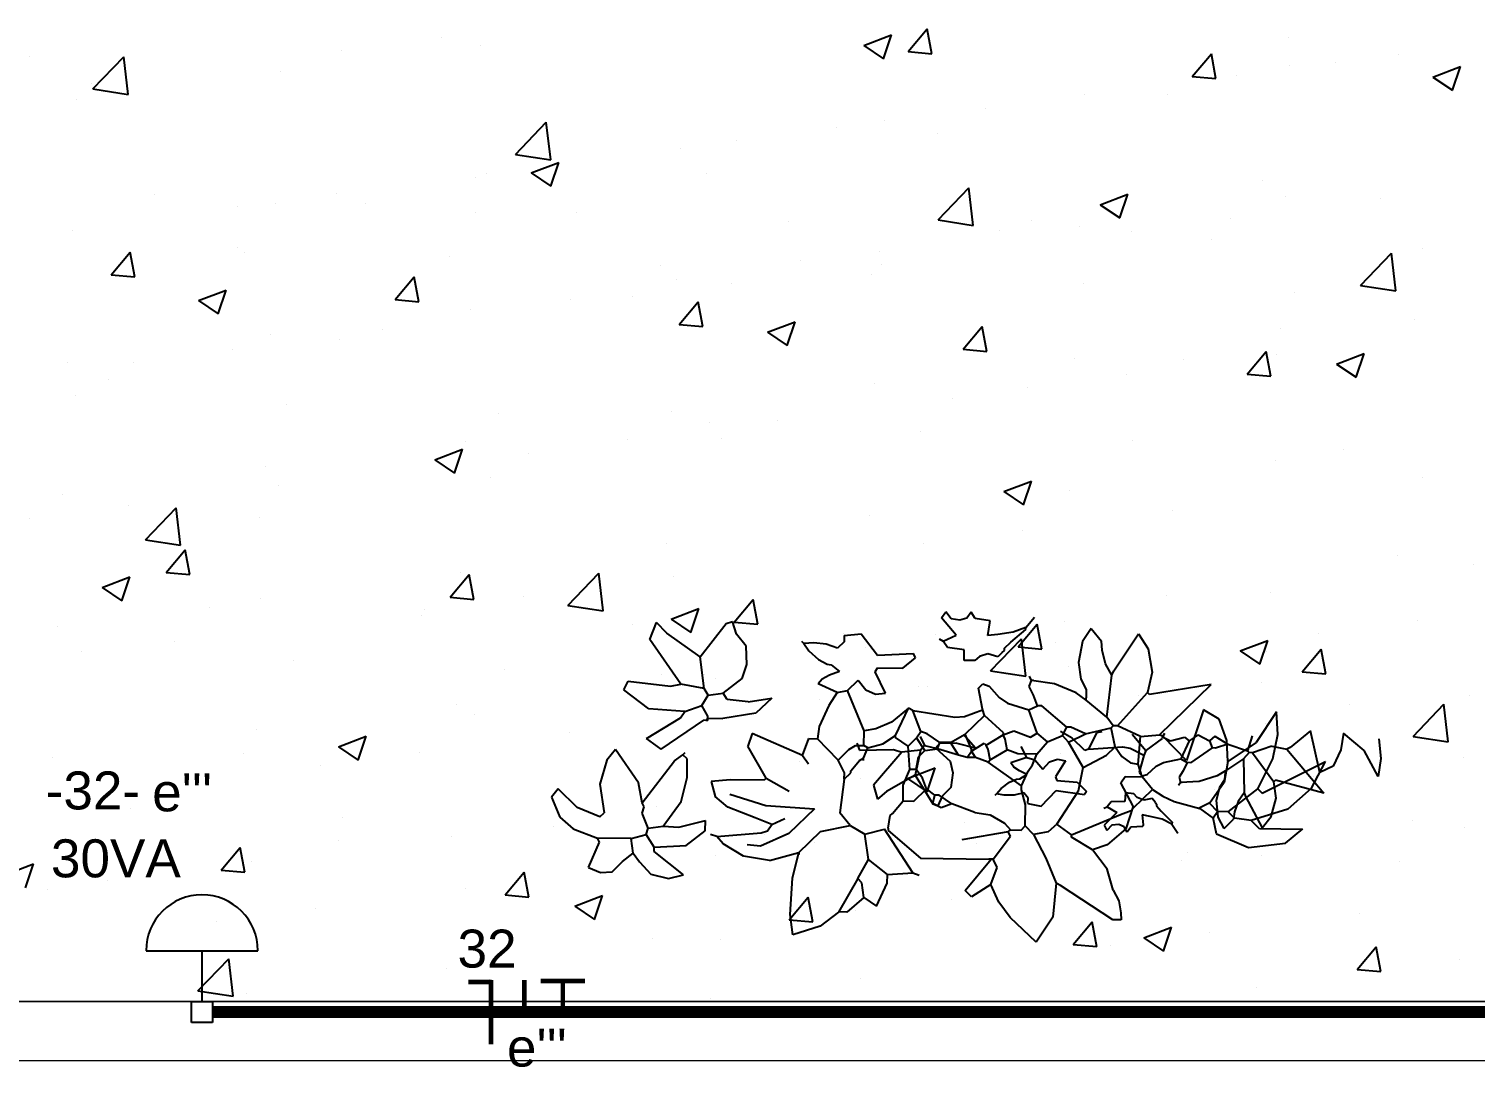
# Model space of a CAD drawing. Header units: millimetres. Extents: x 6597 to 20911, y -10306 to -132.
# Drawn here: x 9650.2 to 10015.5, y -6662 to -6399.6 of the extents above; entities that cross this region are included whole.
import ezdxf

# ---------------------------------------------------------------- set-up
doc = ezdxf.new("R2010")
doc.units = ezdxf.units.MM
doc.header["$LTSCALE"] = 25
doc.header["$MEASUREMENT"] = 0
doc.linetypes.add('DASHDOT2', pattern=[12.7, 6.35, -3.175, 0, -3.175])
for name, color, linetype in [('CIRCUITOS', 7, 'Continuous'), ('Iluminação1', 1, 'Continuous'), ('LUMINÁRIAS', 1, 'Continuous'), ('MAAI - VEGETAÇÃO', 106, 'Continuous')]:
    doc.layers.add(name, color=color, linetype=linetype)
doc.layers.add('EL-Condutos', color=5, linetype='Continuous', lineweight=30)
doc.layers.add('MAAI - ALVENARIA', color=7, linetype='Continuous', lineweight=0)
doc.styles.add('Arial', font='arial.ttf')

# ---------------------------------------------------------------- blocks, each defined once
blk = doc.blocks.new('JVL')
for p, q in [((246.2644, -15.6832), (246.2854, -15.6508)), ((246.2854, -15.6508), (246.3188, -15.6819)), ((246.5375, -15.6858), (246.5609, -15.6677)), ((246.5609, -15.6677), (246.5955, -15.656)), ((246.5955, -15.656), (246.5993, -15.6819)), ((246.1773, -15.6807), (246.188, -15.6807)), ((246.1779, -15.6897), (246.1773, -15.6807)), ((246.188, -15.6807), (246.2553, -15.7237)), ((246.2607, -15.7264), (246.2644, -15.6832)), ((246.3188, -15.6819), (246.3336, -15.7013)), ((246.5055, -15.7049), (246.5271, -15.6861)), ((246.5136, -15.7291), (246.5375, -15.6858)), ((246.5271, -15.6861), (246.5378, -15.6861)), ((246.5993, -15.6819), (246.5968, -15.7285)), ((246.1804, -15.7052), (246.1779, -15.6897)), ((246.3336, -15.7013), (246.3441, -15.7237)), ((246.4894, -15.6941), (246.4759, -15.7237)), ((246.5055, -15.7049), (246.4894, -15.6941)), ((246.5055, -15.7049), (246.5082, -15.7237)), ((246.188, -15.7184), (246.1804, -15.7052)), ((246.188, -15.7184), (246.1961, -15.7453)), ((246.3441, -15.7237), (246.3683, -15.7076)), ((246.3764, -15.7157), (246.3441, -15.756)), ((246.3683, -15.7076), (246.3764, -15.7157)), ((246.2553, -15.7237), (246.2607, -15.7264)), ((246.2743, -15.7583), (246.2607, -15.7264)), ((246.3441, -15.7237), (246.336, -15.7453)), ((246.4437, -15.7372), (246.4356, -15.7345)), ((246.4759, -15.7345), (246.4437, -15.7372)), ((246.4437, -15.7372), (246.4805, -15.7925)), ((246.4759, -15.7237), (246.4759, -15.7345)), ((246.4759, -15.7345), (246.5002, -15.7533)), ((246.5136, -15.7291), (246.5002, -15.7533)), ((246.5082, -15.7237), (246.5136, -15.7291)), ((246.5968, -15.7285), (246.589, -15.7614)), ((246.755, -15.7257), (246.7358, -15.7306)), ((246.7358, -15.7306), (246.7735, -15.7602)), ((246.7773, -15.7309), (246.755, -15.7257)), ((246.7923, -15.7467), (246.7773, -15.7309)), ((246.8267, -15.7335), (246.8138, -15.7467)), ((246.8415, -15.7322), (246.8267, -15.7335)), ((246.8569, -15.7387), (246.8415, -15.7322)), ((246.8569, -15.7387), (246.8434, -15.771)), ((246.1961, -15.7453), (246.2149, -15.7695)), ((246.2903, -15.7883), (246.2743, -15.7583)), ((246.3414, -15.756), (246.3199, -15.7856)), ((246.336, -15.7453), (246.3414, -15.756)), ((246.3414, -15.756), (246.3441, -15.756)), ((246.3441, -15.756), (246.3468, -15.756)), ((246.434, -15.756), (246.3468, -15.756)), ((246.4759, -15.791), (246.434, -15.756)), ((246.5002, -15.7533), (246.5055, -15.7856)), ((246.6266, -15.7506), (246.589, -15.7614)), ((246.589, -15.7614), (246.589, -15.7587)), ((246.6266, -15.7506), (246.6598, -15.7557)), ((246.6598, -15.7557), (246.6857, -15.7712)), ((246.7735, -15.7602), (246.7735, -15.7656)), ((246.8004, -15.7575), (246.7923, -15.7467)), ((246.8138, -15.7467), (246.8004, -15.7575)), ((246.8004, -15.7575), (246.8031, -15.7763)), ((246.0162, -15.7751), (245.9689, -15.7813)), ((246.0571, -15.7922), (246.0162, -15.7751)), ((246.173, -15.7971), (246.1964, -15.7764)), ((246.1964, -15.7764), (246.2149, -15.7695)), ((246.2149, -15.7695), (246.2419, -15.7856)), ((246.589, -15.7614), (246.5621, -15.7883)), ((246.6021, -15.7851), (246.6382, -15.7685)), ((246.6382, -15.7685), (246.6552, -15.7702)), ((246.6857, -15.7712), (246.6939, -15.7802)), ((246.7331, -15.7683), (246.7089, -15.7871)), ((246.7735, -15.7656), (246.7331, -15.7683)), ((246.7735, -15.7656), (246.7842, -15.7817)), ((246.8031, -15.7763), (246.7842, -15.7817)), ((246.8031, -15.7763), (246.8461, -15.7763)), ((246.8434, -15.771), (246.8461, -15.7763)), ((246.8773, -15.7878), (246.8461, -15.7763)), ((245.9689, -15.7813), (245.9472, -15.7999)), ((246.0571, -15.7922), (246.0616, -15.8125)), ((246.1638, -15.826), (246.173, -15.7971)), ((246.2419, -15.7883), (246.18, -15.8152)), ((246.2419, -15.7856), (246.2419, -15.7883)), ((246.2419, -15.7883), (246.2607, -15.8018)), ((246.2607, -15.8018), (246.2718, -15.7919)), ((246.2718, -15.7919), (246.2903, -15.7883)), ((246.2903, -15.7883), (246.3011, -15.7991)), ((246.3064, -15.7937), (246.3011, -15.7991)), ((246.3199, -15.7937), (246.3064, -15.7937)), ((246.3199, -15.7856), (246.3226, -15.791)), ((246.3226, -15.791), (246.3199, -15.7937)), ((246.3274, -15.8023), (246.3199, -15.7937)), ((246.3226, -15.791), (246.3818, -15.7802)), ((246.4759, -15.7937), (246.4733, -15.8098)), ((246.4759, -15.7937), (246.4759, -15.791)), ((246.5055, -15.7856), (246.4805, -15.7925)), ((246.5244, -15.7964), (246.5055, -15.7856)), ((246.5621, -15.7883), (246.5244, -15.7964)), ((246.5244, -15.7964), (246.5378, -15.8125)), ((246.5698, -15.8172), (246.6021, -15.7851)), ((246.6239, -15.7964), (246.6078, -15.8045)), ((246.6293, -15.7883), (246.6239, -15.7964)), ((246.6239, -15.7964), (246.6455, -15.8045)), ((246.6374, -15.7856), (246.6293, -15.7883)), ((246.6939, -15.7802), (246.6374, -15.7856)), ((246.6939, -15.7802), (246.702, -15.7829)), ((246.7089, -15.7871), (246.7089, -15.8005)), ((246.7427, -15.7917), (246.7089, -15.8005)), ((246.7627, -15.7925), (246.7402, -15.8241)), ((246.7627, -15.7925), (246.7427, -15.7917)), ((246.7815, -15.7898), (246.7627, -15.7925)), ((246.7842, -15.7817), (246.7815, -15.7898)), ((246.7815, -15.7898), (246.7896, -15.8086)), ((246.8946, -15.8021), (246.8773, -15.7878)), ((245.948, -15.7991), (246.0024, -15.7991)), ((245.9669, -15.8247), (246.0131, -15.8098)), ((246.0024, -15.7991), (246.0131, -15.8098)), ((246.0131, -15.8098), (246.0347, -15.8125)), ((246.0347, -15.8125), (246.0427, -15.8206)), ((246.0616, -15.8125), (246.0562, -15.8206)), ((246.0789, -15.824), (246.0611, -15.8116)), ((246.18, -15.8152), (246.1665, -15.8206)), ((246.2607, -15.8018), (246.2338, -15.8448)), ((246.3011, -15.7991), (246.3011, -15.826)), ((246.346, -15.8126), (246.3274, -15.8023)), ((246.3656, -15.8152), (246.346, -15.8126)), ((246.3656, -15.8152), (246.3952, -15.826)), ((246.4706, -15.8125), (246.4571, -15.8287)), ((246.4733, -15.8098), (246.4706, -15.8125)), ((246.5325, -15.8556), (246.5378, -15.8125)), ((246.6455, -15.8045), (246.6804, -15.8179)), ((246.7896, -15.8086), (246.7869, -15.8167)), ((246.8434, -15.8032), (246.838, -15.8086)), ((246.844, -15.8448), (246.838, -15.8086)), ((246.8434, -15.8032), (246.8724, -15.815)), ((246.8724, -15.815), (246.8972, -15.8382)), ((246.9053, -15.8275), (246.8946, -15.8021)), ((245.9373, -15.8515), (245.9669, -15.8247)), ((246.0427, -15.8206), (246.0051, -15.8502)), ((246.0427, -15.8206), (246.0562, -15.8206)), ((246.0482, -15.8577), (246.0665, -15.8308)), ((246.067, -15.8314), (246.0562, -15.8206)), ((246.0806, -15.8245), (246.067, -15.8314)), ((246.1115, -15.8328), (246.0789, -15.824)), ((246.1262, -15.8394), (246.1115, -15.8328)), ((246.1638, -15.8233), (246.1396, -15.8475)), ((246.1638, -15.8233), (246.1638, -15.826)), ((246.1638, -15.826), (246.18, -15.8556)), ((246.3011, -15.826), (246.3064, -15.8448)), ((246.3952, -15.826), (246.4087, -15.8206)), ((246.3952, -15.826), (246.4114, -15.8367)), ((246.4087, -15.8206), (246.4194, -15.826)), ((246.4194, -15.826), (246.4168, -15.8367)), ((246.4437, -15.8287), (246.4275, -15.8448)), ((246.4571, -15.8287), (246.4437, -15.8287)), ((246.4571, -15.8287), (246.4572, -15.8489)), ((246.6322, -15.8207), (246.5698, -15.8172)), ((246.6782, -15.8344), (246.6322, -15.8207)), ((246.6804, -15.8179), (246.6966, -15.8314)), ((246.702, -15.8502), (246.6966, -15.8314)), ((246.7402, -15.8241), (246.7328, -15.8551)), ((246.7896, -15.8221), (246.7492, -15.8759)), ((246.7869, -15.8167), (246.7896, -15.8221)), ((246.7896, -15.8221), (246.7946, -15.8474)), ((246.8972, -15.8382), (246.9053, -15.8275)), ((245.9997, -15.8448), (245.9197, -15.8864)), ((245.9378, -15.8502), (245.9197, -15.8864)), ((246.0051, -15.8502), (245.9866, -15.8887)), ((246.0051, -15.8502), (245.9997, -15.8448)), ((246.1396, -15.8475), (246.1262, -15.8394)), ((246.1396, -15.8475), (246.1531, -15.8636)), ((246.2338, -15.8448), (246.2284, -15.8744)), ((246.3064, -15.8502), (246.2984, -15.869)), ((246.3064, -15.8448), (246.3064, -15.8502)), ((246.3064, -15.8502), (246.3495, -15.8798)), ((246.4114, -15.8367), (246.4168, -15.8367)), ((246.4168, -15.8367), (246.4275, -15.8448)), ((246.4275, -15.8448), (246.4329, -15.8583)), ((246.4572, -15.8489), (246.449, -15.869)), ((246.632, -15.8556), (246.6024, -15.8394)), ((246.6778, -15.8529), (246.702, -15.8502)), ((246.7946, -15.8474), (246.8246, -15.8893)), ((246.8353, -15.8759), (246.844, -15.8448)), ((246.0438, -15.8846), (246.0482, -15.8577)), ((246.1746, -15.8636), (246.1531, -15.8636)), ((246.1531, -15.8636), (246.1584, -15.8798)), ((246.18, -15.8556), (246.1746, -15.8636)), ((246.2984, -15.869), (246.293, -15.8771)), ((246.4329, -15.8583), (246.441, -15.869)), ((246.441, -15.869), (246.4383, -15.8852)), ((246.441, -15.869), (246.449, -15.869)), ((246.449, -15.869), (246.4517, -15.8986)), ((246.5244, -15.8663), (246.5136, -15.8798)), ((246.5325, -15.8556), (246.5244, -15.8636)), ((246.5244, -15.8636), (246.5244, -15.8663)), ((246.5325, -15.8556), (246.5325, -15.8636)), ((246.5325, -15.8636), (246.5405, -15.8798)), ((246.632, -15.8556), (246.6347, -15.8529)), ((246.632, -15.8556), (246.6562, -15.8959)), ((246.6347, -15.8529), (246.6778, -15.8529)), ((246.7328, -15.8551), (246.7331, -15.8786)), ((245.9866, -15.8887), (245.9807, -15.9197)), ((246.0083, -15.9093), (246.0438, -15.8846)), ((246.0438, -15.8846), (246.0458, -15.9114)), ((246.0759, -15.9501), (246.0966, -15.8852)), ((246.0966, -15.8852), (246.1262, -15.9148)), ((246.1584, -15.8798), (246.1558, -15.9148)), ((246.168, -15.8812), (246.1584, -15.8798)), ((246.1791, -15.889), (246.168, -15.8812)), ((246.188, -15.9013), (246.1791, -15.889)), ((246.2284, -15.8744), (246.1988, -15.8906)), ((246.2284, -15.8744), (246.2472, -15.9067)), ((246.293, -15.8771), (246.2876, -15.8906)), ((246.3468, -15.8825), (246.3253, -15.8959)), ((246.3495, -15.8798), (246.3468, -15.8825)), ((246.3468, -15.8825), (246.3495, -15.8959)), ((246.3495, -15.8798), (246.3656, -15.8852)), ((246.3656, -15.8852), (246.371, -15.8933)), ((246.3656, -15.8852), (246.3764, -15.8852)), ((246.3764, -15.8852), (246.371, -15.8933)), ((246.3764, -15.8852), (246.3872, -15.8879)), ((246.3872, -15.8879), (246.4141, -15.8959)), ((246.3872, -15.8879), (246.3979, -15.904)), ((246.4383, -15.8852), (246.4302, -15.8933)), ((246.5082, -15.8825), (246.5029, -15.8959)), ((246.5082, -15.8798), (246.5082, -15.8825)), ((246.5136, -15.8798), (246.5082, -15.8825)), ((246.5405, -15.8798), (246.5271, -15.8933)), ((246.5405, -15.8798), (246.5674, -15.9067)), ((246.5863, -15.8852), (246.5782, -15.8744)), ((246.5863, -15.8852), (246.5782, -15.9067)), ((246.5863, -15.8852), (246.6508, -15.9121)), ((246.7331, -15.8786), (246.7385, -15.884)), ((246.7385, -15.884), (246.7358, -15.8867)), ((246.7492, -15.8759), (246.7385, -15.884)), ((246.8246, -15.8893), (246.8353, -15.8759)), ((246.1988, -15.8906), (246.188, -15.9013)), ((246.188, -15.9013), (246.1934, -15.9255)), ((246.2472, -15.9067), (246.2257, -15.9175)), ((246.2472, -15.9067), (246.2553, -15.9148)), ((246.2741, -15.9067), (246.2553, -15.9148)), ((246.2876, -15.8906), (246.2741, -15.9067)), ((246.2741, -15.9067), (246.2876, -15.9175)), ((246.2876, -15.8906), (246.3118, -15.8906)), ((246.3118, -15.8906), (246.3253, -15.8959)), ((246.3253, -15.8959), (246.328, -15.9094)), ((246.3522, -15.9013), (246.3306, -15.9148)), ((246.3495, -15.8959), (246.3522, -15.9013)), ((246.3549, -15.904), (246.3522, -15.9013)), ((246.371, -15.8933), (246.3549, -15.904)), ((246.371, -15.8933), (246.371, -15.8959)), ((246.371, -15.8959), (246.3791, -15.9148)), ((246.3979, -15.904), (246.3791, -15.9148)), ((246.3979, -15.904), (246.4114, -15.904)), ((246.4141, -15.8959), (246.4114, -15.904)), ((246.4114, -15.904), (246.4275, -15.9148)), ((246.4302, -15.8933), (246.4141, -15.8959)), ((246.4302, -15.8933), (246.441, -15.9094)), ((246.4517, -15.8986), (246.441, -15.9094)), ((246.4517, -15.8986), (246.4679, -15.9094)), ((246.484, -15.9013), (246.4679, -15.9121)), ((246.5029, -15.8959), (246.484, -15.9013)), ((246.5029, -15.8959), (246.5082, -15.8986)), ((246.519, -15.8986), (246.5082, -15.8986)), ((246.5082, -15.8986), (246.5082, -15.9175)), ((246.5271, -15.8933), (246.519, -15.8986)), ((246.5654, -15.9222), (246.5674, -15.9067)), ((246.5782, -15.9067), (246.5674, -15.9067)), ((246.6508, -15.9121), (246.6562, -15.8959)), ((246.7665, -15.8906), (246.7127, -15.9282)), ((246.7854, -15.904), (246.7423, -15.9309)), ((246.7665, -15.8906), (246.7854, -15.904)), ((245.9807, -15.9197), (245.9827, -15.9486)), ((245.9827, -15.9486), (246.0083, -15.9093)), ((246.0458, -15.9114), (246.0556, -15.9383)), ((246.1315, -15.9175), (246.0666, -15.9824)), ((246.1262, -15.9148), (246.1315, -15.9175)), ((246.1558, -15.9148), (246.1315, -15.9175)), ((246.1558, -15.9148), (246.1853, -15.9282)), ((246.1934, -15.9255), (246.1907, -15.9282)), ((246.2257, -15.9175), (246.1934, -15.9255)), ((246.2257, -15.9175), (246.2445, -15.9255)), ((246.2445, -15.9255), (246.2499, -15.9255)), ((246.2553, -15.9148), (246.2499, -15.9255)), ((246.2499, -15.9255), (246.2822, -15.9524)), ((246.2957, -15.9121), (246.2876, -15.9175)), ((246.2876, -15.9175), (246.2984, -15.9471)), ((246.3172, -15.9202), (246.2957, -15.9121)), ((246.3306, -15.9148), (246.3172, -15.9202)), ((246.328, -15.9094), (246.3306, -15.9148)), ((246.3306, -15.9148), (246.3306, -15.9175)), ((246.3306, -15.9175), (246.3549, -15.939)), ((246.3791, -15.9148), (246.3549, -15.939)), ((246.4275, -15.9148), (246.4356, -15.9175)), ((246.441, -15.9094), (246.4356, -15.9175)), ((246.4356, -15.9175), (246.4464, -15.9444)), ((246.4679, -15.9121), (246.4517, -15.9471)), ((246.4679, -15.9094), (246.4679, -15.9121)), ((246.4735, -15.9289), (246.4932, -15.9201)), ((246.4932, -15.9201), (246.5082, -15.9175)), ((246.5082, -15.9175), (246.5298, -15.9686)), ((246.5535, -15.9491), (246.5654, -15.9222)), ((246.0556, -15.9383), (246.0759, -15.9501)), ((246.1853, -15.9282), (246.1477, -15.9713)), ((246.1853, -15.9282), (246.1907, -15.9282)), ((246.1907, -15.9282), (246.1988, -15.939)), ((246.1988, -15.939), (246.1934, -15.9928)), ((246.1988, -15.939), (246.2257, -15.9605)), ((246.3549, -15.939), (246.3576, -15.9471)), ((246.3803, -15.9373), (246.3574, -15.9465)), ((246.3925, -15.9363), (246.3803, -15.9373)), ((246.4464, -15.9444), (246.3925, -15.9363)), ((246.4464, -15.9444), (246.4517, -15.9471)), ((246.4517, -15.9471), (246.4735, -15.9289)), ((246.6264, -15.9576), (246.6462, -15.9382)), ((246.6462, -15.9382), (246.6885, -15.9309)), ((246.7074, -15.9309), (246.6885, -15.9309)), ((246.7074, -15.9282), (246.71, -15.9282)), ((246.7074, -15.9282), (246.7074, -15.9309)), ((246.71, -15.9282), (246.7074, -15.9309)), ((246.7074, -15.9309), (246.7074, -15.9336)), ((246.7074, -15.9336), (246.7154, -15.9471)), ((246.71, -15.9282), (246.7127, -15.9282)), ((246.737, -15.939), (246.7154, -15.9471)), ((246.7423, -15.9309), (246.737, -15.939)), ((246.737, -15.939), (246.7827, -15.9417)), ((246.7827, -15.9417), (246.815, -15.9659)), ((246.2257, -15.9605), (246.2257, -15.9632)), ((246.2257, -15.9605), (246.2383, -15.9696)), ((246.2822, -15.9524), (246.2876, -15.9524)), ((246.2984, -15.9471), (246.2876, -15.9524)), ((246.2876, -15.9524), (246.293, -15.9659)), ((246.3256, -15.9551), (246.2984, -15.9471)), ((246.3367, -15.9624), (246.3256, -15.9551)), ((246.3495, -15.9767), (246.3367, -15.9624)), ((246.3576, -15.9471), (246.3629, -15.974)), ((246.5432, -15.9659), (246.5535, -15.9491)), ((246.6562, -15.9524), (246.6264, -15.9576)), ((246.6562, -15.9524), (246.6831, -15.9551)), ((246.6831, -15.9551), (246.6885, -15.9632)), ((246.7074, -15.9605), (246.6885, -15.9632)), ((246.7154, -15.9471), (246.7074, -15.9605)), ((246.7074, -15.9605), (246.7127, -15.9686)), ((246.0666, -15.9824), (246.145, -15.9686)), ((246.1418, -15.997), (246.1477, -15.9713)), ((246.145, -15.9686), (246.1477, -15.9713)), ((246.2257, -15.974), (246.2257, -15.9632)), ((246.2328, -15.9869), (246.2257, -15.974)), ((246.2383, -15.9696), (246.2663, -15.9807)), ((246.2663, -15.9807), (246.2957, -15.9847)), ((246.293, -15.9659), (246.2984, -15.9767)), ((246.2984, -15.9767), (246.2957, -15.9847)), ((246.3576, -15.9794), (246.3495, -15.9767)), ((246.3629, -15.974), (246.3576, -15.9794)), ((246.4942, -15.9646), (246.4813, -15.9659)), ((246.4813, -15.9659), (246.4948, -15.9928)), ((246.5066, -15.9698), (246.4942, -15.9646)), ((246.5163, -15.982), (246.5066, -15.9698)), ((246.5298, -15.9686), (246.5163, -15.982)), ((246.5432, -15.9659), (246.5298, -15.9686)), ((246.5432, -15.9659), (246.5674, -15.9767)), ((246.5624, -15.9827), (246.5674, -15.9767)), ((246.6885, -15.9632), (246.6643, -15.982)), ((246.7127, -15.9686), (246.7423, -15.974)), ((246.7127, -15.9686), (246.7181, -16.0089)), ((246.7558, -15.9713), (246.7423, -15.974)), ((246.7423, -15.974), (246.7827, -16.0305)), ((246.8096, -15.9767), (246.7558, -15.9713)), ((246.815, -15.9659), (246.8096, -15.9767)), ((246.1473, -16.0269), (246.1418, -15.997)), ((246.1907, -15.9982), (246.16, -16.0457)), ((246.1934, -15.9928), (246.1907, -15.9982)), ((246.1934, -15.9928), (246.2015, -16.0072)), ((246.236, -16.0081), (246.2328, -15.9869)), ((246.293, -15.9847), (246.2957, -15.9847)), ((246.2957, -15.9847), (246.2984, -15.9901)), ((246.4598, -15.9982), (246.4437, -16.0116)), ((246.4921, -15.9982), (246.4598, -15.9982)), ((246.4948, -15.9928), (246.4921, -15.9982)), ((246.5405, -15.9928), (246.553, -15.9879)), ((246.5513, -16.0009), (246.5405, -15.9928)), ((246.553, -15.9879), (246.5624, -15.9827)), ((246.6643, -15.982), (246.6586, -16.0003)), ((246.2015, -16.0072), (246.2061, -16.0245)), ((246.2314, -16.0351), (246.236, -16.0081)), ((246.3333, -16.0197), (246.3387, -16.0143)), ((246.3387, -16.0143), (246.3518, -16.0177)), ((246.3518, -16.0177), (246.3624, -16.0144)), ((246.3624, -16.0144), (246.3683, -16.0089)), ((246.3683, -16.0089), (246.3818, -16.0089)), ((246.3818, -16.0089), (246.3818, -16.0224)), ((246.4437, -16.0116), (246.4464, -16.017)), ((246.4921, -16.0143), (246.4464, -16.017)), ((246.5136, -16.0412), (246.4921, -16.0143)), ((246.5565, -16.0019), (246.5513, -16.0009)), ((246.5674, -16.0076), (246.5565, -16.0019)), ((246.5797, -16.0185), (246.5674, -16.0076)), ((246.6586, -16.0003), (246.6598, -16.0236)), ((246.7181, -16.0089), (246.6858, -16.052)), ((246.7181, -16.0089), (246.7612, -16.0386)), ((246.16, -16.0457), (246.1473, -16.0269)), ((246.2061, -16.0245), (246.2069, -16.0359)), ((246.2203, -16.052), (246.2069, -16.0359)), ((246.2203, -16.052), (246.2314, -16.0351)), ((246.3226, -16.0332), (246.3037, -16.0493)), ((246.3306, -16.0251), (246.3226, -16.0332)), ((246.3333, -16.0197), (246.3306, -16.0224)), ((246.3306, -16.0224), (246.3306, -16.0251)), ((246.3818, -16.0224), (246.4033, -16.0251)), ((246.4087, -16.0332), (246.3925, -16.0412)), ((246.4033, -16.0251), (246.4087, -16.0332)), ((246.4141, -16.0359), (246.4087, -16.0332)), ((246.5351, -16.0305), (246.5432, -16.0224)), ((246.5351, -16.0386), (246.5351, -16.0305)), ((246.5432, -16.0224), (246.558, -16.0273)), ((246.558, -16.0273), (246.5738, -16.0288)), ((246.5738, -16.0288), (246.5863, -16.0278)), ((246.5863, -16.0278), (246.5797, -16.0185)), ((246.5863, -16.0278), (246.589, -16.0305)), ((246.6598, -16.0236), (246.6724, -16.0386)), ((246.7827, -16.0305), (246.7746, -16.052)), ((246.3037, -16.052), (246.293, -16.0655)), ((246.3037, -16.052), (246.3197, -16.0457)), ((246.3037, -16.0493), (246.3037, -16.052)), ((246.3197, -16.0457), (246.3394, -16.0428)), ((246.3394, -16.0428), (246.3522, -16.0412)), ((246.3522, -16.0412), (246.3495, -16.0574)), ((246.3925, -16.0412), (246.4114, -16.0628)), ((246.5351, -16.0386), (246.5136, -16.0412)), ((246.6724, -16.0386), (246.6778, -16.0547)), ((246.6858, -16.052), (246.6778, -16.0547)), ((246.7612, -16.0386), (246.7746, -16.052)), ((246.3495, -16.0574), (246.3495, -16.0601)), ((246.3495, -16.0601), (246.3683, -16.0628)), ((246.3683, -16.0628), (246.3737, -16.0708)), ((246.3737, -16.0708), (246.379, -16.063)), ((246.379, -16.063), (246.3881, -16.0601)), ((246.3881, -16.0601), (246.3992, -16.062)), ((246.3992, -16.062), (246.406, -16.0708)), ((246.4114, -16.0628), (246.406, -16.0708))]:
    blk.add_line(p, q)
for centre, start, end in [((246.434, -15.756), 49.844, 89.647), ((246.0571, -15.7922), 12.8043, 67.5333)]:
    blk.add_arc(centre, 0.000000336, start, end)
blk = doc.blocks.new('Arandela 32W')
at = {"layer": 'LUMINÁRIAS', "color": 1}
for p, q in [((18.1535, 14.125), (18.1535, -14.125)), ((0, -2.6515), (0, 2.6515)), ((0, 2.6515), (5.304, 2.6515)), ((5.304, 2.6515), (5.304, -2.6515)), ((18.1535, 0), (5.304, 0)), ((5.304, -2.6515), (0, -2.6515))]:
    blk.add_line(p, q, dxfattribs=at)
blk.add_arc((18.1535, 0), 14.125, 270, 90, dxfattribs=at)

msp = doc.modelspace()

# ---------------------------------------------------------------- linework, layer by layer
at = {"layer": 'CIRCUITOS'}
for points, const_width in [([(9761.19, -6640.49), (9767.1, -6640.49)], 1.16), ([(9766.93, -6639.92), (9766.93, -6656.18)], 1.16), ([(9766.93, -6639.92), (9766.93, -6656.18)], 1.16), ([(9775.31, -6639.92), (9775.31, -6648.05)], 1.16), ([(9779.45, -6640.21), (9790.69, -6640.21)], 1.11), ([(9785.07, -6640.21), (9785.07, -6648.05)], 1.11)]:
    msp.add_lwpolyline(points, dxfattribs=dict(at, const_width=const_width))
at = {"layer": 'EL-Condutos', "const_width": 3}
msp.add_lwpolyline([(10091.27, -6648.05), (9696.57, -6648.05)], dxfattribs=at)
at = {"layer": 'MAAI - ALVENARIA'}
for p, q in [((14342.86, -6645.4), (9548.86, -6645.4)), ((9548.86, -6645.4), (14342.86, -6645.4)), ((15548.86, -6660.4), (9533.86, -6660.4))]:
    msp.add_line(p, q, dxfattribs=at)
at = {"layer": 'MAAI - VEGETAÇÃO', "linetype": 'Continuous', "transparency": 33554559}
for p, q in [((9754.3, -6401.75), (9754.3, -6401.75)), ((9861.07, -6403.77), (9868.07, -6401.08)), ((9866.04, -6407.13), (9868.07, -6401.08)), ((9872.3, -6405.35), (9877.12, -6399.61)), ((9878.28, -6405.88), (9877.12, -6399.61)), ((9968.24, -6401.71), (9968.24, -6401.71)), ((9650.42, -6406.47), (9650.42, -6406.47)), ((9729.27, -6405.05), (9729.27, -6405.05)), ((9764.18, -6403.92), (9764.18, -6403.92)), ((9861.07, -6403.77), (9866.04, -6407.13)), ((9872.3, -6405.35), (9878.28, -6405.88)), ((9944.03, -6411.63), (9948.85, -6405.88)), ((9950, -6412.15), (9948.85, -6405.88)), ((9996.21, -6406.07), (9996.21, -6406.07)), ((9666.38, -6414.76), (9674.17, -6406.64)), ((9675.27, -6416.15), (9674.16, -6406.65)), ((9968.69, -6408.77), (9968.69, -6408.77)), ((9980.12, -6408), (9980.12, -6408)), ((10004.78, -6411.78), (10011.78, -6409.09)), ((10009.76, -6415.13), (10011.78, -6409.09)), ((9666.11, -6413.36), (9666.11, -6413.36)), ((9713.67, -6410.32), (9713.67, -6410.32)), ((9944.03, -6411.63), (9950, -6412.15)), ((9955.08, -6411.3), (9955.08, -6411.3)), ((10004.78, -6411.78), (10009.76, -6415.13)), ((9662.32, -6417.36), (9662.32, -6417.36)), ((9666.37, -6414.77), (9675.27, -6416.15)), ((9916.75, -6416.27), (9916.75, -6416.27)), ((9937.89, -6416.08), (9937.89, -6416.08)), ((9891.93, -6419.61), (9891.93, -6419.61)), ((9773.1, -6431.31), (9780.89, -6423.19)), ((9781.99, -6432.7), (9780.89, -6423.2)), ((9854.06, -6424.6), (9854.06, -6424.6)), ((9866.24, -6422.67), (9866.24, -6422.67)), ((9829.02, -6427.89), (9829.02, -6427.89)), ((9879.57, -6426.09), (9879.57, -6426.09)), ((9773.1, -6431.32), (9781.99, -6432.7)), ((9814.9, -6429.71), (9814.9, -6429.71)), ((9777.05, -6436.02), (9784.05, -6433.34)), ((9782.02, -6439.38), (9784.05, -6433.34)), ((9762.96, -6437.21), (9762.96, -6437.21)), ((9765.87, -6436.21), (9765.87, -6436.21)), ((9777.05, -6436.02), (9782.02, -6439.38)), ((9821.25, -6436.1), (9821.25, -6436.1)), ((9961.85, -6438.04), (9961.85, -6438.04)), ((9681.86, -6441.53), (9681.86, -6441.53)), ((9727.99, -6441.19), (9727.99, -6441.19)), ((9879.83, -6447.86), (9887.62, -6439.75)), ((9888.71, -6449.25), (9887.61, -6439.75)), ((9920.76, -6444.03), (9927.76, -6441.34)), ((9925.73, -6447.39), (9927.76, -6441.34)), ((9967.48, -6442.06), (9967.48, -6442.06)), ((9991.68, -6442.46), (9991.68, -6442.46)), ((9702.96, -6444.49), (9702.96, -6444.49)), ((9712.45, -6443.61), (9712.45, -6443.61)), ((9735.24, -6443.78), (9735.24, -6443.78)), ((9762.93, -6446.11), (9762.93, -6446.11)), ((9788.62, -6446.04), (9788.62, -6446.04)), ((9920.76, -6444.03), (9925.73, -6447.39)), ((9842, -6448.3), (9842, -6448.3)), ((9879.82, -6447.87), (9888.71, -6449.25)), ((9903.53, -6448.05), (9903.53, -6448.05)), ((9915.54, -6449.56), (9915.54, -6449.56)), ((9953.81, -6447.44), (9953.81, -6447.44)), ((9661.11, -6450.65), (9661.11, -6450.65)), ((9895.38, -6450.55), (9895.38, -6450.55)), ((9928.78, -6450.74), (9928.78, -6450.74)), ((9948.77, -6452.81), (9948.77, -6452.81)), ((9671, -6461.75), (9675.82, -6456)), ((9676.97, -6462.27), (9675.82, -6456)), ((9702.94, -6454.96), (9702.94, -6454.96)), ((9704.61, -6456.12), (9704.61, -6456.12)), ((9756.32, -6457.22), (9756.32, -6457.22)), ((9865.03, -6455.96), (9865.03, -6455.96)), ((9986.55, -6464.42), (9994.34, -6456.3)), ((9995.44, -6465.8), (9994.33, -6456.31)), ((10002.15, -6455.06), (10002.15, -6455.06)), ((9809.71, -6459.47), (9809.71, -6459.47)), ((9845.21, -6458.06), (9845.21, -6458.06)), ((9865.62, -6459.05), (9865.62, -6459.05)), ((9671, -6461.75), (9676.97, -6462.27)), ((9742.72, -6468.02), (9747.54, -6462.28)), ((9748.7, -6468.55), (9747.54, -6462.28)), ((9813.68, -6463), (9813.68, -6463)), ((9827.75, -6464.04), (9827.75, -6464.04)), ((9863.09, -6461.73), (9863.09, -6461.73)), ((9916.47, -6463.98), (9916.47, -6463.98)), ((9986.54, -6464.42), (9995.44, -6465.8)), ((9693.02, -6468.28), (9700.03, -6465.59)), ((9693.02, -6468.28), (9698, -6471.63)), ((9698, -6471.63), (9700.03, -6465.59)), ((9742.72, -6468.02), (9748.7, -6468.55)), ((9786.89, -6468.07), (9786.89, -6468.07)), ((9802.71, -6467.33), (9802.71, -6467.33)), ((9814.45, -6474.3), (9819.27, -6468.55)), ((9820.43, -6474.82), (9819.27, -6468.55)), ((9969.85, -6466.24), (9969.85, -6466.24)), ((9761.75, -6470.5), (9761.75, -6470.5)), ((9739.56, -6475.65), (9739.56, -6475.65)), ((9814.45, -6474.3), (9820.43, -6474.82)), ((9836.74, -6476.28), (9843.74, -6473.6)), ((9841.71, -6479.64), (9843.74, -6473.6)), ((9886.18, -6480.57), (9891, -6474.83)), ((9892.15, -6481.1), (9891, -6474.83)), ((9966.26, -6475.35), (9966.26, -6475.35)), ((10000.04, -6473.04), (10000.04, -6473.04)), ((9711.23, -6476.9), (9711.23, -6476.9)), ((9728.57, -6478.08), (9728.57, -6478.08)), ((9836.74, -6476.28), (9841.71, -6479.64)), ((9701.69, -6480.63), (9701.69, -6480.63)), ((9886.18, -6480.57), (9892.15, -6481.1)), ((9914.32, -6482.85), (9914.32, -6482.85)), ((9941.72, -6483.05), (9941.72, -6483.05)), ((9957.9, -6486.85), (9962.72, -6481.1)), ((9963.88, -6487.37), (9962.72, -6481.1)), ((9965.38, -6481.9), (9965.38, -6481.9)), ((9980.45, -6484.29), (9987.45, -6481.61)), ((9985.42, -6487.65), (9987.45, -6481.61)), ((9659.89, -6483.94), (9659.89, -6483.94)), ((9676.65, -6483.93), (9676.65, -6483.93)), ((9980.45, -6484.29), (9985.42, -6487.65)), ((9670.26, -6488.09), (9670.26, -6488.09)), ((9863.81, -6489.25), (9863.81, -6489.25)), ((9902.47, -6490.18), (9902.47, -6490.18)), ((9927.5, -6486.88), (9927.5, -6486.88)), ((9957.9, -6486.85), (9963.88, -6487.37)), ((9661.96, -6492.36), (9661.96, -6492.36)), ((9883.4, -6493.06), (9883.4, -6493.06)), ((9715.34, -6494.62), (9715.34, -6494.62)), ((9768.73, -6496.87), (9768.73, -6496.87)), ((9812.47, -6496.29), (9812.47, -6496.29)), ((9822.11, -6499.13), (9822.11, -6499.13)), ((9839.31, -6498.49), (9839.31, -6498.49)), ((9875.49, -6501.38), (9875.49, -6501.38)), ((9760.53, -6503.79), (9760.53, -6503.79)), ((9801.44, -6503.48), (9801.44, -6503.48)), ((9825.08, -6503.07), (9825.08, -6503.07)), ((9928.87, -6503.64), (9928.87, -6503.64)), ((9752.71, -6508.54), (9759.72, -6505.85)), ((9752.71, -6508.54), (9757.69, -6511.89)), ((9757.69, -6511.89), (9759.72, -6505.85)), ((9776.41, -6506.78), (9776.41, -6506.78)), ((9965.05, -6508.64), (9965.05, -6508.64)), ((9982.25, -6505.89), (9982.25, -6505.89)), ((9710.02, -6510.19), (9710.02, -6510.19)), ((9713.25, -6515.09), (9713.25, -6515.09)), ((9766.77, -6513.08), (9766.77, -6513.08)), ((9896.43, -6516.55), (9903.43, -6513.86)), ((9901.4, -6519.9), (9903.43, -6513.86)), ((10002.22, -6513.02), (10002.22, -6513.02)), ((9658.68, -6517.23), (9658.68, -6517.23)), ((9896.43, -6516.55), (9901.4, -6519.9)), ((9913.11, -6516.14), (9913.11, -6516.14)), ((9675.38, -6520.08), (9675.38, -6520.08)), ((9679.64, -6528.72), (9687.43, -6520.61)), ((9688.52, -6530.11), (9687.42, -6520.61)), ((9708.45, -6523.09), (9708.45, -6523.09)), ((9862.6, -6522.54), (9862.6, -6522.54)), ((9939.07, -6521.34), (9939.07, -6521.34)), ((9650.35, -6523.37), (9650.35, -6523.37)), ((9901.2, -6526.32), (9901.2, -6526.32)), ((9679.63, -6528.73), (9688.52, -6530.11)), ((9811.25, -6529.58), (9811.25, -6529.58)), ((9876.16, -6529.62), (9876.16, -6529.62)), ((9684.87, -6536.97), (9689.69, -6531.22)), ((9690.85, -6537.49), (9689.69, -6531.22)), ((9995.91, -6532.7), (9995.91, -6532.7)), ((9684.87, -6536.97), (9690.85, -6537.49)), ((9756.6, -6543.24), (9761.42, -6537.5)), ((9759.31, -6537.08), (9759.31, -6537.08)), ((9762.58, -6543.77), (9761.42, -6537.5)), ((9786.36, -6545.28), (9794.15, -6537.16)), ((9795.25, -6546.66), (9794.14, -6537.17)), ((9813.01, -6537.93), (9813.01, -6537.93)), ((10015.17, -6534.89), (10015.17, -6534.89)), ((9668.69, -6540.79), (9675.69, -6538.1)), ((9668.69, -6540.79), (9673.67, -6544.15)), ((9673.67, -6544.15), (9675.69, -6538.1)), ((9708.8, -6543.48), (9708.8, -6543.48)), ((9756.6, -6543.24), (9762.58, -6543.77)), ((9775.13, -6542.92), (9775.13, -6542.92)), ((9828.32, -6549.52), (9833.15, -6543.77)), ((9834.3, -6550.04), (9833.15, -6543.77)), ((9937.59, -6542.71), (9937.59, -6542.71)), ((9963.83, -6541.93), (9963.83, -6541.93)), ((9695.87, -6545.72), (9695.87, -6545.72)), ((9749.25, -6547.97), (9749.25, -6547.97)), ((9750.1, -6546.22), (9750.1, -6546.22)), ((9786.35, -6545.28), (9795.25, -6546.66)), ((9812.41, -6548.8), (9819.41, -6546.11)), ((9812.41, -6548.8), (9817.38, -6552.16)), ((9817.38, -6552.16), (9819.41, -6546.11)), ((9657.46, -6550.52), (9657.46, -6550.52)), ((9802.63, -6550.23), (9802.63, -6550.23)), ((9828.32, -6549.52), (9834.3, -6550.04)), ((9856.02, -6552.48), (9856.02, -6552.48)), ((9900.05, -6555.79), (9904.87, -6550.05)), ((9906.03, -6556.32), (9904.87, -6550.05)), ((9911.89, -6549.43), (9911.89, -6549.43)), ((9975.92, -6552.46), (9975.92, -6552.46)), ((10000.95, -6549.17), (10000.95, -6549.17)), ((9686.95, -6554.53), (9686.95, -6554.53)), ((9861.38, -6555.83), (9861.38, -6555.83)), ((9879.27, -6552.72), (9879.27, -6552.72)), ((9893.09, -6561.83), (9900.87, -6553.71)), ((9900.05, -6555.79), (9906.03, -6556.32)), ((9901.97, -6563.21), (9900.87, -6553.72)), ((9909.4, -6554.74), (9909.4, -6554.74)), ((9956.12, -6556.81), (9963.12, -6554.12)), ((9961.09, -6560.16), (9963.12, -6554.12)), ((9663.57, -6556.89), (9663.57, -6556.89)), ((9716.95, -6559.15), (9716.95, -6559.15)), ((9956.12, -6556.81), (9961.09, -6560.16)), ((9962.78, -6556.99), (9962.78, -6556.99)), ((9971.78, -6562.07), (9976.6, -6556.32)), ((9977.75, -6562.59), (9976.6, -6556.32)), ((9770.34, -6561.4), (9770.34, -6561.4)), ((9810.04, -6562.87), (9810.04, -6562.87)), ((9820.96, -6562.73), (9820.96, -6562.73)), ((9893.08, -6561.84), (9901.97, -6563.21)), ((9912.76, -6560.78), (9912.76, -6560.78)), ((9971.78, -6562.07), (9977.75, -6562.59)), ((9823.72, -6563.66), (9823.72, -6563.66)), ((9874.89, -6565.77), (9874.89, -6565.77)), ((9877.1, -6565.91), (9877.1, -6565.91)), ((9961.55, -6564.67), (9961.55, -6564.67)), ((9758.1, -6570.37), (9758.1, -6570.37)), ((9849.86, -6569.06), (9849.86, -6569.06)), ((9930.48, -6568.17), (9930.48, -6568.17)), ((9983.87, -6570.43), (9983.87, -6570.43)), ((9999.81, -6578.38), (10007.6, -6570.26)), ((10008.7, -6579.77), (10007.59, -6570.27)), ((10013.96, -6568.18), (10013.96, -6568.18)), ((9762.64, -6572.74), (9762.64, -6572.74)), ((9707.59, -6576.77), (9707.59, -6576.77)), ((9786.7, -6577.38), (9786.7, -6577.38)), ((9903.24, -6574.68), (9903.24, -6574.68)), ((9962.61, -6575.22), (9962.61, -6575.22)), ((9728.38, -6581.05), (9735.38, -6578.37)), ((9728.38, -6581.05), (9733.36, -6584.41)), ((9733.36, -6584.41), (9735.38, -6578.37)), ((9999.8, -6578.39), (10008.7, -6579.77)), ((9656.24, -6583.81), (9656.24, -6583.81)), ((9704.32, -6582.75), (9704.32, -6582.75)), ((9748.83, -6582.36), (9748.83, -6582.36)), ((9844.92, -6584.69), (9844.92, -6584.69)), ((9910.67, -6582.72), (9910.67, -6582.72)), ((10012.52, -6583.62), (10012.52, -6583.62)), ((9723.79, -6585.66), (9723.79, -6585.66)), ((9872.1, -6589.06), (9879.1, -6586.37)), ((9872.1, -6589.06), (9877.07, -6592.42)), ((9877.07, -6592.42), (9879.1, -6586.37)), ((9974.64, -6588.61), (9974.64, -6588.61)), ((9860.16, -6589.12), (9860.16, -6589.12)), ((9949.61, -6591.91), (9949.61, -6591.91)), ((9660.64, -6593.97), (9660.64, -6593.97)), ((9786.6, -6594.7), (9786.6, -6594.7)), ((9808.82, -6596.16), (9808.82, -6596.16)), ((9675.97, -6596.55), (9675.97, -6596.55)), ((9729.36, -6598.8), (9729.36, -6598.8)), ((9999.75, -6599.66), (9999.75, -6599.66)), ((9756.88, -6603.66), (9756.88, -6603.66)), ((9782.74, -6601.06), (9782.74, -6601.06)), ((9836.12, -6603.31), (9836.12, -6603.31)), ((9886.46, -6600.22), (9886.46, -6600.22)), ((10012.74, -6601.47), (10012.74, -6601.47)), ((9698.75, -6612.19), (9703.57, -6606.44)), ((9704.72, -6612.71), (9703.57, -6606.44)), ((9728.28, -6604.71), (9728.28, -6604.71)), ((9848.58, -6605.21), (9848.58, -6605.21)), ((9889.5, -6605.57), (9889.5, -6605.57)), ((9644.36, -6613.31), (9651.36, -6610.62)), ((9649.33, -6616.66), (9651.36, -6610.62)), ((9706.37, -6610.06), (9706.37, -6610.06)), ((9823.55, -6608.5), (9823.55, -6608.5)), ((9941.43, -6609.67), (9941.43, -6609.67)), ((9942.89, -6607.82), (9942.89, -6607.82)), ((9961.4, -6608.51), (9961.4, -6608.51)), ((9996.27, -6610.08), (9996.27, -6610.08)), ((9698.75, -6612.19), (9704.72, -6612.71)), ((9770.47, -6618.46), (9775.29, -6612.72)), ((9776.45, -6618.98), (9775.29, -6612.72)), ((9655.03, -6617.1), (9655.03, -6617.1)), ((9669.96, -6614.72), (9669.96, -6614.72)), ((9760.39, -6616.82), (9760.39, -6616.82)), ((9909.46, -6616.01), (9909.46, -6616.01)), ((9722.52, -6621.8), (9722.52, -6621.8)), ((9770.47, -6618.46), (9776.45, -6618.98)), ((9788.07, -6621.31), (9795.08, -6618.63)), ((9788.07, -6621.31), (9793.05, -6624.67)), ((9793.05, -6624.67), (9795.08, -6618.63)), ((9842.2, -6624.74), (9847.02, -6618.99)), ((9848.18, -6625.26), (9847.02, -6618.99)), ((9883.11, -6619.69), (9883.11, -6619.69)), ((9697.49, -6625.1), (9697.49, -6625.1)), ((9842.2, -6624.74), (9848.18, -6625.26)), ((9858.95, -6622.41), (9858.95, -6622.41)), ((9913.93, -6631.01), (9918.75, -6625.27)), ((9919.9, -6631.54), (9918.75, -6625.27)), ((9986.21, -6623.07), (9986.21, -6623.07)), ((9931.79, -6629.32), (9938.79, -6626.64)), ((9936.76, -6632.68), (9938.79, -6626.64)), ((9948.34, -6628.05), (9948.34, -6628.05)), ((9807.6, -6629.45), (9807.6, -6629.45)), ((9824.79, -6629.7), (9824.79, -6629.7)), ((9913.93, -6631.01), (9919.9, -6631.53)), ((9923.3, -6631.35), (9923.3, -6631.35)), ((9931.79, -6629.32), (9936.76, -6632.68)), ((9985.65, -6637.29), (9990.47, -6631.54)), ((9991.63, -6637.81), (9990.47, -6631.54)), ((9692.9, -6642.69), (9700.68, -6634.57)), ((9701.78, -6644.07), (9700.68, -6634.58)), ((10011.53, -6634.76), (10011.53, -6634.76)), ((9755.67, -6636.95), (9755.67, -6636.95)), ((9766.47, -6639.71), (9766.47, -6639.71)), ((9860.15, -6639.66), (9860.15, -6639.66)), ((9985.65, -6637.29), (9991.63, -6637.81)), ((9692.89, -6642.7), (9701.78, -6644.07)), ((9705.15, -6643.35), (9705.15, -6643.35)), ((9960.18, -6641.8), (9960.18, -6641.8)), ((9822.28, -6644.65), (9822.28, -6644.65))]:
    msp.add_line(p, q, dxfattribs=at)
at = {"layer": 'MAAI - VEGETAÇÃO', "transparency": 33554559}
for p, q in [((9889.19, -6581.31), (9886.33, -6577.98)), ((9913.74, -6578.82), (9910.73, -6577.16)), ((9919.87, -6577.52), (9917.81, -6581.63)), ((9921.18, -6577.21), (9919.87, -6577.52)), ((9928.83, -6577.86), (9932.33, -6582)), ((9936.98, -6577.69), (9936.48, -6578.5)), ((9945.52, -6577.98), (9943.25, -6579.5)), ((9945.52, -6577.98), (9948.38, -6579.51)), ((9973.86, -6576.96), (9968.78, -6581.24)), ((9976.25, -6587.48), (9973.86, -6576.96)), ((9982.2, -6577.57), (9981.52, -6581.78)), ((9987.47, -6581.96), (9982.2, -6577.57)), ((9859.3, -6580.1), (9860, -6581.87)), ((9860, -6581.87), (9868.58, -6581.74)), ((9868.58, -6581.74), (9870.66, -6582.34)), ((9875.27, -6578.45), (9876.37, -6580.69)), ((9876.37, -6580.69), (9875.41, -6581.89)), ((9876.37, -6580.69), (9879.31, -6581.36)), ((9880.27, -6580.16), (9879.31, -6581.36)), ((9879.31, -6581.36), (9882.88, -6584.66)), ((9884.55, -6580.1), (9880.27, -6580.16)), ((9884.55, -6580.1), (9889.19, -6581.31)), ((9902.22, -6583.73), (9900.82, -6580.94)), ((9916.93, -6581.98), (9913.74, -6578.82)), ((9917.81, -6581.63), (9916.93, -6581.98)), ((9917.81, -6581.63), (9926.42, -6581.07)), ((9926.42, -6581.07), (9928.33, -6581.4)), ((9928.33, -6581.4), (9931.84, -6583.15)), ((9936.45, -6578.93), (9932.33, -6582)), ((9936.48, -6578.5), (9936.45, -6578.93)), ((9936.48, -6578.5), (9938.54, -6579.53)), ((9938.54, -6579.53), (9942.04, -6578.55)), ((9943.25, -6579.5), (9941.15, -6584.04)), ((9942.04, -6578.55), (9943.25, -6579.5)), ((9949.09, -6581.28), (9943.63, -6585.1)), ((9949.77, -6578.34), (9948.38, -6579.51)), ((9948.38, -6579.51), (9949.09, -6581.28)), ((9949.94, -6581.35), (9949.09, -6581.28)), ((9949.77, -6578.34), (9953.02, -6580.33)), ((9953.02, -6580.33), (9949.94, -6581.35)), ((9953.02, -6580.33), (9958.01, -6582.04)), ((9959.19, -6578.29), (9958.01, -6582.04)), ((9964.11, -6580.84), (9959.25, -6582.57)), ((9964.11, -6580.84), (9967.9, -6581.59)), ((9968.78, -6581.24), (9967.9, -6581.59)), ((9967.9, -6581.59), (9977.29, -6592.72)), ((9981.52, -6581.78), (9979.61, -6585.89)), ((9991.17, -6578.99), (9991.69, -6583.96)), ((9870.66, -6582.34), (9863.53, -6590.73)), ((9875.41, -6581.89), (9870.66, -6582.34)), ((9875.41, -6581.89), (9874.02, -6588.19)), ((9882.88, -6584.66), (9883.54, -6587.63)), ((9902.22, -6583.73), (9898.25, -6585.11)), ((9898.96, -6586.13), (9898.25, -6585.11)), ((9902.22, -6583.73), (9904.31, -6584.34)), ((9904.31, -6584.34), (9906.26, -6586.64)), ((9906.26, -6586.64), (9907.96, -6584.84)), ((9907.96, -6584.84), (9909.98, -6584.19)), ((9912, -6584.56), (9909.51, -6588.63)), ((9909.98, -6584.19), (9912, -6584.56)), ((9931.8, -6583.24), (9930.59, -6587.42)), ((9932.33, -6582), (9931.8, -6583.24)), ((9934.9, -6585.94), (9936.73, -6584.95)), ((9936.73, -6584.95), (9941.15, -6584.04)), ((9941.15, -6584.04), (9942.78, -6585.03)), ((9942.78, -6585.03), (9941.75, -6587.08)), ((9943.63, -6585.1), (9942.78, -6585.03)), ((9956.98, -6584.09), (9952.45, -6587.13)), ((9958.4, -6582.5), (9956.98, -6584.09)), ((9956.98, -6584.09), (9957.11, -6592.66)), ((9958.01, -6582.04), (9958.4, -6582.5)), ((9959.25, -6582.57), (9958.4, -6582.5)), ((9959.25, -6582.57), (9964.63, -6589.88)), ((9990.99, -6588.5), (9987.47, -6581.96)), ((9991.69, -6583.96), (9990.99, -6588.5)), ((9874.02, -6588.19), (9866.82, -6592.29)), ((9874.02, -6588.19), (9878.55, -6595.43)), ((9883.54, -6587.63), (9883.04, -6591.29)), ((9900.38, -6587.08), (9898.96, -6586.13)), ((9902.29, -6588.02), (9900.38, -6587.08)), ((9900.48, -6589.15), (9902.29, -6588.02)), ((9909.51, -6588.63), (9909.87, -6589.52)), ((9930.59, -6587.42), (9931.37, -6588.34)), ((9931.37, -6588.34), (9932.68, -6588.03)), ((9932.68, -6588.03), (9934.9, -6585.94)), ((9941.75, -6587.08), (9940.76, -6588.71)), ((9940.76, -6588.71), (9941.07, -6590.02)), ((9950.34, -6588.4), (9945.76, -6589.77)), ((9952.45, -6587.13), (9950.34, -6588.4)), ((9952.27, -6589.26), (9952.41, -6587.56)), ((9952.45, -6587.13), (9952.41, -6587.56)), ((9979.61, -6585.89), (9976.25, -6587.48)), ((9863.53, -6590.73), (9864.52, -6594.24)), ((9866.82, -6592.29), (9864.52, -6594.24)), ((9883.04, -6591.29), (9880.85, -6593.48)), ((9894.59, -6592.93), (9895.75, -6591.55)), ((9895.75, -6591.55), (9897.85, -6589.99)), ((9897.85, -6589.99), (9899.64, -6589.24)), ((9901.47, -6592.66), (9899.07, -6593.23)), ((9899.64, -6589.24), (9900.48, -6589.15)), ((9902.63, -6594.04), (9901.47, -6592.66)), ((9905.89, -6596.03), (9909.65, -6592.07)), ((9909.65, -6592.07), (9916.84, -6593.1)), ((9909.87, -6589.52), (9914.97, -6589.95)), ((9914.97, -6589.95), (9917.34, -6592.29)), ((9917.34, -6592.29), (9916.84, -6593.1)), ((9927.15, -6592.69), (9926.97, -6594.82)), ((9929.27, -6592.87), (9927.15, -6592.69)), ((9941.07, -6590.02), (9940.58, -6590.84)), ((9945.76, -6589.77), (9941.07, -6590.02)), ((9941.5, -6590.06), (9941.07, -6590.02)), ((9950.18, -6594.51), (9950.98, -6591.21)), ((9950.98, -6591.21), (9952.27, -6589.26)), ((9957.11, -6592.66), (9955.64, -6594.82)), ((9957.11, -6592.66), (9957.47, -6593.55)), ((9965.09, -6589.49), (9964.63, -6589.88)), ((9965.22, -6594.02), (9964.63, -6589.88)), ((9977.29, -6592.72), (9965.09, -6589.49)), ((9878.55, -6595.43), (9879.78, -6595.96)), ((9880.85, -6593.48), (9879.78, -6595.96)), ((9894.59, -6592.93), (9894.13, -6593.32)), ((9896.55, -6593.26), (9894.59, -6592.93)), ((9899.07, -6593.23), (9896.55, -6593.26)), ((9902.53, -6595.32), (9902.63, -6594.04)), ((9902.53, -6595.32), (9905.89, -6596.03)), ((9921.69, -6596.51), (9922.57, -6596.16)), ((9923.53, -6594.96), (9922.57, -6596.16)), ((9922.57, -6596.16), (9925.02, -6597.65)), ((9926.97, -6594.82), (9923.53, -6594.96)), ((9930.13, -6593.81), (9929.27, -6592.87)), ((9931.76, -6594.48), (9930.13, -6593.81)), ((9933.88, -6594.12), (9931.76, -6594.48)), ((9934.65, -6595.04), (9933.88, -6594.12)), ((9934.65, -6595.04), (9935.04, -6595.5)), ((9935.04, -6595.5), (9935.01, -6595.93)), ((9935.01, -6595.93), (9936.17, -6597.31)), ((9950.55, -6598.83), (9950.18, -6594.51)), ((9955.64, -6594.82), (9954.68, -6597.5)), ((9957.47, -6593.55), (9961.69, -6601.47)), ((9963.95, -6598.67), (9965.22, -6594.02)), ((9925.02, -6597.65), (9921.75, -6600.8)), ((9931.39, -6598.19), (9931.6, -6600.78)), ((9933.38, -6598.6), (9931.39, -6598.19)), ((9936.47, -6599.33), (9933.38, -6598.6)), ((9936.17, -6597.31), (9938.93, -6600.11)), ((9938.9, -6600.54), (9936.47, -6599.33)), ((9952.07, -6601.65), (9950.55, -6598.83)), ((9952.07, -6601.65), (9954.41, -6599.28)), ((9954.68, -6597.5), (9954.41, -6599.28)), ((9961.69, -6601.47), (9963.95, -6598.67)), ((9921.75, -6600.8), (9922.49, -6602.15)), ((9923.69, -6600.85), (9922.49, -6602.15)), ((9925.46, -6600.69), (9923.69, -6600.85)), ((9926.87, -6601.27), (9925.46, -6600.69)), ((9927.59, -6602.58), (9926.87, -6601.27)), ((9928.55, -6601.37), (9927.59, -6602.58)), ((9931.56, -6601.2), (9928.55, -6601.37)), ((9931.6, -6600.78), (9931.56, -6601.2)), ((9938.93, -6600.11), (9938.9, -6600.54)), ((9938.9, -6600.54), (9940.42, -6602.81))]:
    msp.add_line(p, q, dxfattribs=at)

# ---------------------------------------------------------------- block references
at = {"layer": 'Iluminação1', "rotation": 89.9999999999999}
msp.add_blockref('Arandela 32W', (9693.92, -6650.7), dxfattribs=at)
msp.add_blockref('Arandela 32W', (9693.92, -6650.7), dxfattribs=at)
at = {"layer": 'MAAI - VEGETAÇÃO', "transparency": 33554559, "xscale": 198.1492140380814, "yscale": 198.1492140380814, "zscale": 198.1492140380814, "rotation": 179.2363520699055}
msp.add_blockref('JVL', (58660.16, -10381.75), dxfattribs=at)

# ---------------------------------------------------------------- texts
at = {"layer": 'CIRCUITOS', "linetype": 'DASHDOT2', "style": 'Arial'}
for s, p in [('-32-', (9654.45, -6596.85)), ("e'''", (9681.34, -6597.33)), ('30VA', (9655.77, -6614.01)), ('32', (9758.47, -6636.82)), ("e'''", (9770.95, -6661.83))]:
    msp.add_text(s, height=9.6, dxfattribs=at).set_placement(p)

doc.saveas('drawing.dxf')
